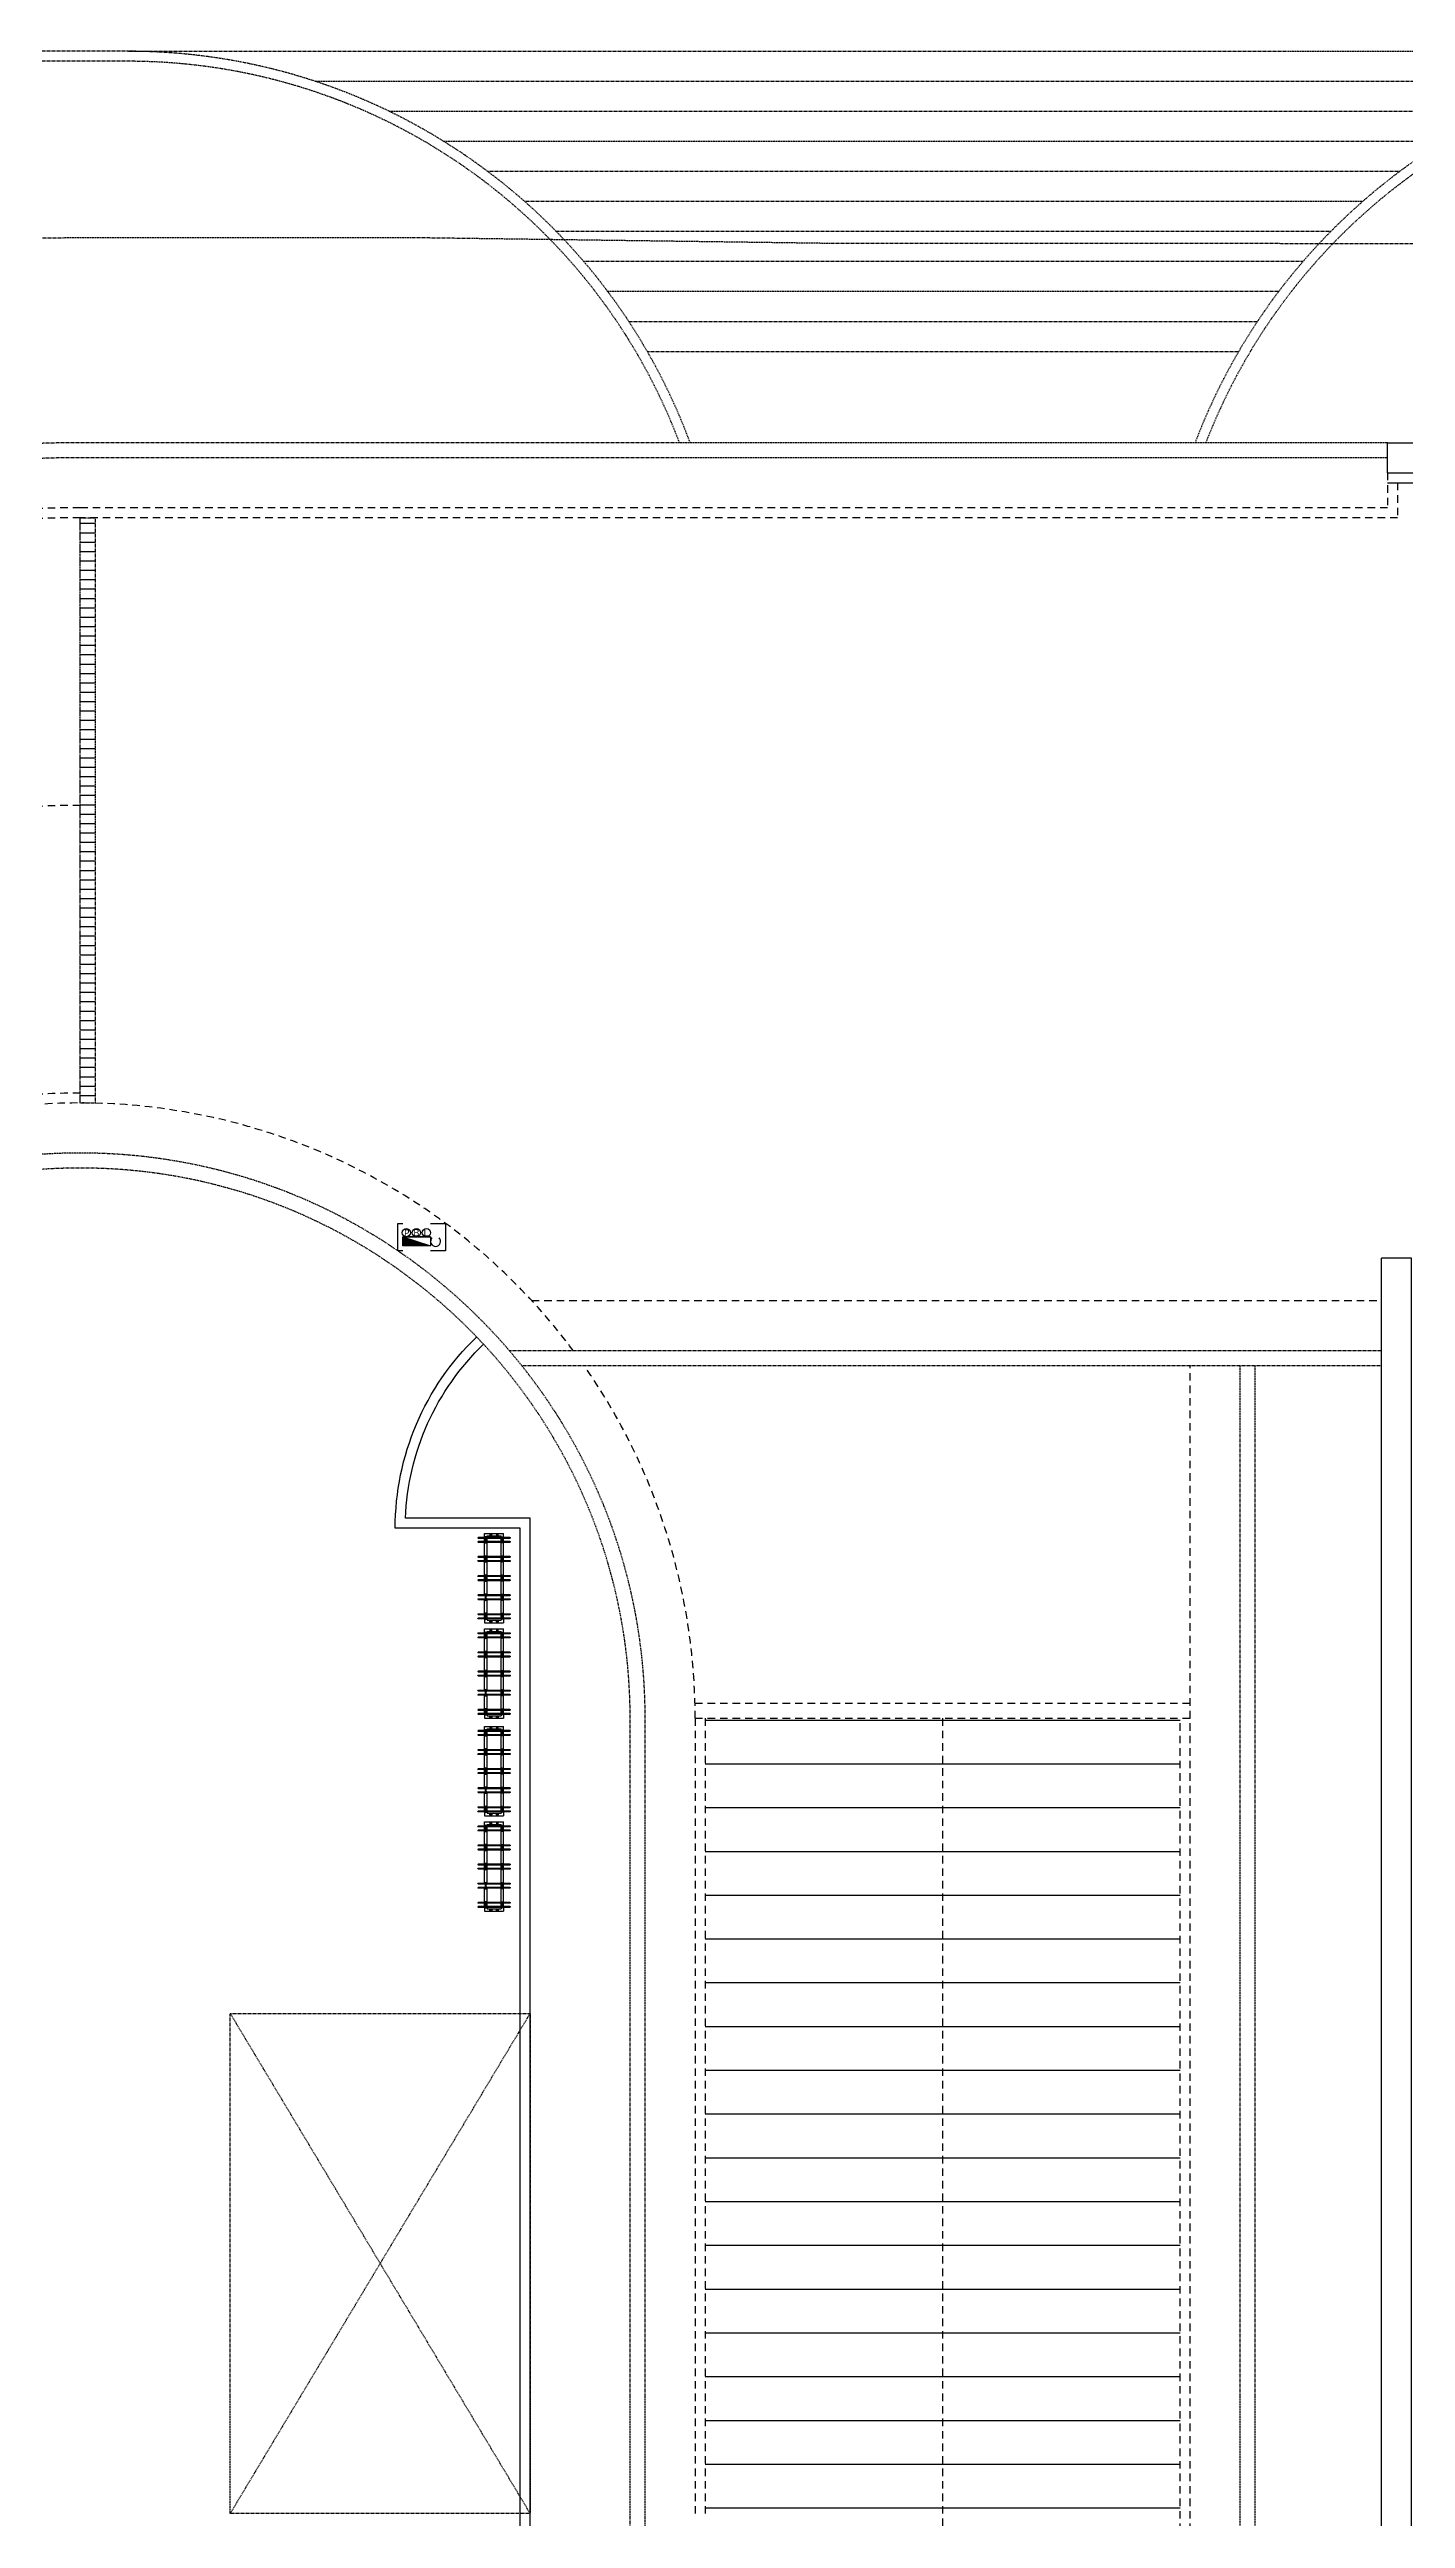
# Model space of a CAD drawing. Header units: millimetres. Extents: x 367092 to 767578, y 396038 to 811791.
# Drawn here: x 549293 to 550914, y 595602 to 598550 of the extents above; entities that cross this region are included whole.
import ezdxf
from ezdxf.enums import TextEntityAlignment as Align

# ---------------------------------------------------------------- set-up
doc = ezdxf.new("R2010")
doc.units = ezdxf.units.MM
doc.header["$LTSCALE"] = 100
doc.header["$MEASUREMENT"] = 0
for name, pattern in [('-HID', [2.5, 1.5, -1]), ('CENTER', [2, 1.25, -0.25, 0.25, -0.25]), ('HID', [2.5, 1.5, -1]), ('HIDDEN', [9.525, 6.35, -3.175]), ('HIDDEN2', [0.1875, 0.125, -0.0625])]:
    doc.linetypes.add(name, pattern=pattern)
doc.layers.get('0').update_dxf_attribs({"linetype": 'CONTINUOUS'})
for name, color, linetype in [('CEN(ST)', 1, 'CENTER'), ('ELE2', 3, 'CONTINUOUS'), ('ELE9', 9, 'CONTINUOUS'), ('ETC', 14, 'CONTINUOUS'), ('IHC', 3, 'CONTINUOUS'), ('LAND-3', 9, 'CONTINUOUS'), ('polesign', 7, 'HIDDEN2'), ('RAMP-ELE1', 3, 'CONTINUOUS'), ('RAMP-ELE2', 4, 'CONTINUOUS'), ('RAMP-ELE3', 252, 'CONTINUOUS'), ('트렌치', 9, 'CONTINUOUS')]:
    doc.layers.add(name, color=color, linetype=linetype)
doc.styles.add('MAP_맑은고딕', font='malgun_0.ttf')

# ---------------------------------------------------------------- blocks, each defined once
blk = doc.blocks.new('smdklfmdfgdfgdfg')
at = {"layer": 'LAND-3', "ltscale": 0.1}
for p, q in [((36444083, 25996), (36444083, 45946)), ((36443370, 45765), (36443370, 45842)), ((36443370, 45842), (36443750, 45842)), ((36443370, 45684), (36443370, 45743)), ((36443370, 45384), (36443370, 45661)), ((36443388, 45684), (36443388, 45743)), ((36443401, 45684), (36443401, 45743)), ((36443420, 45765), (36443420, 45792)), ((36443420, 45792), (36443700, 45792)), ((36443420, 45684), (36443420, 45743)), ((36443420, 45384), (36443420, 45661)), ((36443700, 45765), (36443700, 45792)), ((36443700, 45684), (36443700, 45743)), ((36443700, 45384), (36443700, 45661)), ((36443718, 45684), (36443718, 45743)), ((36443731, 45684), (36443731, 45743)), ((36443750, 45765), (36443750, 45842)), ((36443750, 45684), (36443750, 45743)), ((36443750, 45384), (36443750, 45661)), ((36443370, 45302), (36443370, 45361)), ((36443370, 45002), (36443370, 45279)), ((36443370, 44920), (36443370, 44979)), ((36443388, 45301), (36443388, 45361)), ((36443388, 44919), (36443388, 44979)), ((36443401, 45301), (36443401, 45361)), ((36443401, 44919), (36443401, 44979)), ((36443420, 45302), (36443420, 45361)), ((36443420, 45002), (36443420, 45279)), ((36443420, 44920), (36443420, 44979)), ((36443700, 45302), (36443700, 45361)), ((36443700, 45002), (36443700, 45279)), ((36443700, 44920), (36443700, 44979)), ((36443718, 45301), (36443718, 45361)), ((36443718, 44919), (36443718, 44979)), ((36443731, 45301), (36443731, 45361)), ((36443731, 44919), (36443731, 44979)), ((36443750, 45302), (36443750, 45361)), ((36443750, 45002), (36443750, 45279)), ((36443750, 44920), (36443750, 44979)), ((36443370, 44619), (36443370, 44897)), ((36443370, 44237), (36443370, 44515)), ((36443388, 44537), (36443388, 44597)), ((36443401, 44537), (36443401, 44597)), ((36443420, 44619), (36443420, 44897)), ((36443420, 44237), (36443420, 44515)), ((36443700, 44619), (36443700, 44897)), ((36443700, 44537), (36443700, 44597)), ((36443700, 44237), (36443700, 44515)), ((36443718, 44537), (36443718, 44597)), ((36443731, 44537), (36443731, 44597)), ((36443750, 44619), (36443750, 44897)), ((36443750, 44537), (36443750, 44597)), ((36443750, 44237), (36443750, 44515)), ((36443370, 44155), (36443370, 44215)), ((36443370, 44132), (36443370, 44055)), ((36443370, 44055), (36443750, 44055)), ((36443388, 44155), (36443388, 44215)), ((36443401, 44155), (36443401, 44215)), ((36443420, 44155), (36443420, 44215)), ((36443420, 44132), (36443420, 44105)), ((36443420, 44105), (36443700, 44105)), ((36443700, 44155), (36443700, 44215)), ((36443700, 44132), (36443700, 44105)), ((36443718, 44155), (36443718, 44215)), ((36443731, 44155), (36443731, 44215)), ((36443750, 44155), (36443750, 44215)), ((36443750, 44132), (36443750, 44055)), ((36443370, 43856), (36443370, 43932)), ((36443370, 43932), (36443750, 43932)), ((36443370, 43774), (36443370, 43833)), ((36443370, 43474), (36443370, 43752)), ((36443370, 43392), (36443370, 43452)), ((36443388, 43774), (36443388, 43833)), ((36443388, 43392), (36443388, 43452)), ((36443401, 43774), (36443401, 43833)), ((36443401, 43392), (36443401, 43452)), ((36443420, 43856), (36443420, 43882)), ((36443420, 43882), (36443700, 43882)), ((36443420, 43774), (36443420, 43833)), ((36443420, 43474), (36443420, 43752)), ((36443420, 43392), (36443420, 43452)), ((36443700, 43856), (36443700, 43882)), ((36443700, 43774), (36443700, 43833)), ((36443700, 43474), (36443700, 43752)), ((36443700, 43392), (36443700, 43452)), ((36443718, 43774), (36443718, 43833)), ((36443718, 43392), (36443718, 43452)), ((36443731, 43774), (36443731, 43833)), ((36443731, 43392), (36443731, 43452)), ((36443750, 43856), (36443750, 43932)), ((36443750, 43774), (36443750, 43833)), ((36443750, 43474), (36443750, 43752)), ((36443750, 43392), (36443750, 43452)), ((36443370, 43092), (36443370, 43370)), ((36443370, 43010), (36443370, 43070)), ((36443370, 42710), (36443370, 42987)), ((36443388, 43010), (36443388, 43070)), ((36443401, 43010), (36443401, 43070)), ((36443420, 43092), (36443420, 43370)), ((36443420, 43010), (36443420, 43070)), ((36443420, 42710), (36443420, 42987)), ((36443700, 43092), (36443700, 43370)), ((36443700, 43010), (36443700, 43070)), ((36443700, 42710), (36443700, 42987)), ((36443718, 43010), (36443718, 43070)), ((36443731, 43010), (36443731, 43070)), ((36443750, 43092), (36443750, 43370)), ((36443750, 43010), (36443750, 43070)), ((36443750, 42710), (36443750, 42987)), ((36443370, 42328), (36443370, 42605)), ((36443388, 42627), (36443388, 42687)), ((36443401, 42627), (36443401, 42687)), ((36443420, 42328), (36443420, 42605)), ((36443700, 42628), (36443700, 42687)), ((36443700, 42328), (36443700, 42605)), ((36443718, 42627), (36443718, 42687)), ((36443731, 42627), (36443731, 42687)), ((36443750, 42628), (36443750, 42687)), ((36443750, 42328), (36443750, 42605)), ((36443370, 42246), (36443370, 42305)), ((36443370, 42223), (36443370, 42146)), ((36443370, 42146), (36443750, 42146)), ((36443370, 41907), (36443370, 41984)), ((36443370, 41984), (36443750, 41984)), ((36443388, 42245), (36443388, 42305)), ((36443401, 42245), (36443401, 42305)), ((36443420, 42246), (36443420, 42305)), ((36443420, 42223), (36443420, 42196)), ((36443420, 42196), (36443700, 42196)), ((36443700, 42246), (36443700, 42305)), ((36443700, 42223), (36443700, 42196)), ((36443718, 42245), (36443718, 42305)), ((36443731, 42245), (36443731, 42305)), ((36443750, 42246), (36443750, 42305)), ((36443750, 42223), (36443750, 42146)), ((36443750, 41907), (36443750, 41984)), ((36443370, 41825), (36443370, 41884)), ((36443370, 41525), (36443370, 41803)), ((36443370, 41443), (36443370, 41503)), ((36443388, 41825), (36443388, 41884)), ((36443388, 41443), (36443388, 41503)), ((36443401, 41825), (36443401, 41884)), ((36443401, 41443), (36443401, 41503)), ((36443420, 41907), (36443420, 41934)), ((36443420, 41934), (36443700, 41934)), ((36443420, 41825), (36443420, 41884)), ((36443420, 41525), (36443420, 41803)), ((36443420, 41443), (36443420, 41503)), ((36443700, 41907), (36443700, 41934)), ((36443700, 41825), (36443700, 41884)), ((36443700, 41525), (36443700, 41803)), ((36443700, 41443), (36443700, 41503)), ((36443718, 41825), (36443718, 41884)), ((36443718, 41443), (36443718, 41503)), ((36443731, 41825), (36443731, 41884)), ((36443731, 41443), (36443731, 41503)), ((36443750, 41825), (36443750, 41884)), ((36443750, 41525), (36443750, 41803)), ((36443750, 41443), (36443750, 41503)), ((36443370, 41143), (36443370, 41421)), ((36443370, 41061), (36443370, 41121)), ((36443370, 40761), (36443370, 41038)), ((36443388, 41061), (36443388, 41121)), ((36443401, 41061), (36443401, 41121)), ((36443420, 41143), (36443420, 41421)), ((36443420, 41061), (36443420, 41121)), ((36443420, 40761), (36443420, 41038)), ((36443700, 41143), (36443700, 41421)), ((36443700, 41061), (36443700, 41121)), ((36443700, 40761), (36443700, 41038)), ((36443718, 41061), (36443718, 41121)), ((36443731, 41061), (36443731, 41121)), ((36443750, 41143), (36443750, 41421)), ((36443750, 41061), (36443750, 41121)), ((36443750, 40761), (36443750, 41038)), ((36443370, 40379), (36443370, 40656)), ((36443388, 40678), (36443388, 40738)), ((36443401, 40678), (36443401, 40738)), ((36443420, 40379), (36443420, 40656)), ((36443700, 40679), (36443700, 40738)), ((36443700, 40379), (36443700, 40656)), ((36443718, 40678), (36443718, 40738)), ((36443731, 40678), (36443731, 40738)), ((36443750, 40679), (36443750, 40738)), ((36443750, 40379), (36443750, 40656)), ((36443370, 40297), (36443370, 40356)), ((36443370, 40274), (36443370, 40197)), ((36443370, 40197), (36443750, 40197)), ((36443370, 39997), (36443370, 40074)), ((36443370, 40074), (36443750, 40074)), ((36443388, 40296), (36443388, 40356)), ((36443401, 40296), (36443401, 40356)), ((36443420, 40297), (36443420, 40356)), ((36443420, 40274), (36443420, 40247)), ((36443420, 40247), (36443700, 40247)), ((36443420, 39997), (36443420, 40024)), ((36443420, 40024), (36443700, 40024)), ((36443700, 40297), (36443700, 40356)), ((36443700, 40274), (36443700, 40247)), ((36443700, 39997), (36443700, 40024)), ((36443718, 40296), (36443718, 40356)), ((36443731, 40296), (36443731, 40356)), ((36443750, 40297), (36443750, 40356)), ((36443750, 40274), (36443750, 40197)), ((36443750, 39997), (36443750, 40074)), ((36443370, 39916), (36443370, 39975)), ((36443370, 39616), (36443370, 39893)), ((36443370, 39534), (36443370, 39593)), ((36443370, 39234), (36443370, 39511)), ((36443388, 39916), (36443388, 39975)), ((36443388, 39533), (36443388, 39593)), ((36443401, 39916), (36443401, 39975)), ((36443401, 39533), (36443401, 39593)), ((36443420, 39916), (36443420, 39975)), ((36443420, 39616), (36443420, 39893)), ((36443420, 39534), (36443420, 39593)), ((36443420, 39234), (36443420, 39511)), ((36443700, 39916), (36443700, 39975)), ((36443700, 39616), (36443700, 39893)), ((36443700, 39534), (36443700, 39593)), ((36443700, 39234), (36443700, 39511)), ((36443718, 39916), (36443718, 39975)), ((36443718, 39533), (36443718, 39593)), ((36443731, 39916), (36443731, 39975)), ((36443731, 39533), (36443731, 39593)), ((36443750, 39916), (36443750, 39975)), ((36443750, 39616), (36443750, 39893)), ((36443750, 39534), (36443750, 39593)), ((36443750, 39234), (36443750, 39511)), ((36443370, 39152), (36443370, 39211)), ((36443370, 38851), (36443370, 39129)), ((36443388, 39151), (36443388, 39211)), ((36443401, 39151), (36443401, 39211)), ((36443420, 39152), (36443420, 39211)), ((36443420, 38851), (36443420, 39129)), ((36443700, 39152), (36443700, 39211)), ((36443700, 38851), (36443700, 39129)), ((36443718, 39151), (36443718, 39211)), ((36443731, 39151), (36443731, 39211)), ((36443750, 39152), (36443750, 39211)), ((36443750, 38851), (36443750, 39129)), ((36443370, 38469), (36443370, 38747)), ((36443388, 38769), (36443388, 38829)), ((36443401, 38769), (36443401, 38829)), ((36443420, 38469), (36443420, 38747)), ((36443700, 38769), (36443700, 38829)), ((36443700, 38469), (36443700, 38747)), ((36443718, 38769), (36443718, 38829)), ((36443731, 38769), (36443731, 38829)), ((36443750, 38769), (36443750, 38829)), ((36443750, 38469), (36443750, 38747)), ((36443370, 38387), (36443370, 38447)), ((36443370, 38364), (36443370, 38288)), ((36443370, 38288), (36443750, 38288)), ((36443388, 38387), (36443388, 38447)), ((36443401, 38387), (36443401, 38447)), ((36443420, 38387), (36443420, 38447)), ((36443420, 38364), (36443420, 38338)), ((36443420, 38338), (36443700, 38338)), ((36443700, 38387), (36443700, 38447)), ((36443700, 38364), (36443700, 38338)), ((36443718, 38387), (36443718, 38447)), ((36443731, 38387), (36443731, 38447)), ((36443750, 38387), (36443750, 38447)), ((36443750, 38364), (36443750, 38288))]:
    blk.add_line(p, q, dxfattribs=at)
for points in [[(36441583, 45946, -0.204235), (36443212, 49770, -0.204235)], [(36441787, 46146, -0.193955), (36443350, 49624, -0.193955)], [(36443413, 45765, 0.259476), (36443395, 45775, 0.259476), (36443377, 45765, 1)], [(36443377, 45743, 0.179535), (36443388, 45734, 1)], [(36443388, 45693, 0.179535), (36443377, 45684, 1)], [(36443377, 45661, 0.556415), (36443413, 45661, 1)], [(36443401, 45734, 0.179535), (36443413, 45743, 0.259476)], [(36443413, 45684, 0.179535), (36443401, 45693, 0.259476)], [(36443707, 45765, -0.259476), (36443725, 45775, -0.259476), (36443743, 45765, -1)], [(36443718, 45734, -0.179535), (36443707, 45743, -0.259476)], [(36443707, 45684, -0.179535), (36443718, 45693, -0.259476)], [(36443743, 45661, -0.556415), (36443707, 45661, -1)], [(36443743, 45743, -0.179535), (36443731, 45734, -1)], [(36443731, 45693, -0.179535), (36443743, 45684, -1)], [(36443413, 45383, 0.259476), (36443395, 45393, 0.259476), (36443377, 45383, 1)], [(36443377, 45361, 0.179535), (36443388, 45352, 1)], [(36443388, 45311, 0.179535), (36443377, 45302, 1)], [(36443377, 45279, 0.556415), (36443413, 45279, 1)], [(36443413, 45001, 0.259476), (36443395, 45011, 0.259476), (36443377, 45001, 1)], [(36443377, 44979, 0.179535), (36443388, 44970, 1)], [(36443388, 44929, 0.179535), (36443377, 44920, 1)], [(36443401, 45352, 0.179535), (36443413, 45361, 0.259476)], [(36443413, 45302, 0.179535), (36443401, 45311, 0.259476)], [(36443401, 44970, 0.179535), (36443413, 44979, 0.259476)], [(36443413, 44920, 0.179535), (36443401, 44929, 0.259476)], [(36443707, 45383, -0.259476), (36443725, 45393, -0.259476), (36443743, 45383, -1)], [(36443718, 45352, -0.179535), (36443707, 45361, -0.259476)], [(36443707, 45302, -0.179535), (36443718, 45311, -0.259476)], [(36443743, 45279, -0.556415), (36443707, 45279, -1)], [(36443707, 45001, -0.259476), (36443725, 45011, -0.259476), (36443743, 45001, -1)], [(36443718, 44970, -0.179535), (36443707, 44979, -0.259476)], [(36443707, 44920, -0.179535), (36443718, 44929, -0.259476)], [(36443743, 45361, -0.179535), (36443731, 45352, -1)], [(36443731, 45311, -0.179535), (36443743, 45302, -1)], [(36443743, 44979, -0.179535), (36443731, 44970, -1)], [(36443731, 44929, -0.179535), (36443743, 44920, -1)], [(36443377, 44897, 0.556415), (36443413, 44897, 1)], [(36443413, 44618, 0.259476), (36443395, 44628, 0.259476), (36443377, 44618, 1)], [(36443377, 44596, 0.179535), (36443388, 44587, 1)], [(36443388, 44546, 0.179535), (36443377, 44537, 1)], [(36443377, 44514, 0.556415), (36443413, 44514, 1)], [(36443401, 44587, 0.179535), (36443413, 44596, 0.259476)], [(36443413, 44537, 0.179535), (36443401, 44546, 0.259476)], [(36443743, 44897, -0.556415), (36443707, 44897, -1)], [(36443707, 44618, -0.259476), (36443725, 44628, -0.259476), (36443743, 44618, -1)], [(36443718, 44587, -0.179535), (36443707, 44596, -0.259476)], [(36443707, 44537, -0.179535), (36443718, 44546, -0.259476)], [(36443743, 44514, -0.556415), (36443707, 44514, -1)], [(36443743, 44596, -0.179535), (36443731, 44587, -1)], [(36443731, 44546, -0.179535), (36443743, 44537, -1)], [(36443413, 44237, 0.259476), (36443395, 44247, 0.259476), (36443377, 44237, 1)], [(36443377, 44214, 0.179535), (36443388, 44205, 1)], [(36443388, 44164, 0.179535), (36443377, 44155, 1)], [(36443377, 44133, 0.556415), (36443413, 44133, 1)], [(36443401, 44205, 0.179535), (36443413, 44214, 0.259476)], [(36443413, 44155, 0.179535), (36443401, 44164, 0.259476)], [(36443707, 44237, -0.259476), (36443725, 44247, -0.259476), (36443743, 44237, -1)], [(36443718, 44205, -0.179535), (36443707, 44214, -0.259476)], [(36443707, 44155, -0.179535), (36443718, 44164, -0.259476)], [(36443743, 44133, -0.556415), (36443707, 44133, -1)], [(36443743, 44214, -0.179535), (36443731, 44205, -1)], [(36443731, 44164, -0.179535), (36443743, 44155, -1)], [(36443413, 43856, 0.259476), (36443395, 43866, 0.259476), (36443377, 43856, 1)], [(36443377, 43833, 0.179535), (36443388, 43824, 1)], [(36443388, 43783, 0.179535), (36443377, 43774, 1)], [(36443377, 43752, 0.556415), (36443413, 43752, 1)], [(36443413, 43474, 0.259476), (36443395, 43484, 0.259476), (36443377, 43474, 1)], [(36443377, 43451, 0.179535), (36443388, 43442, 1)], [(36443401, 43824, 0.179535), (36443413, 43833, 0.259476)], [(36443413, 43774, 0.179535), (36443401, 43783, 0.259476)], [(36443401, 43442, 0.179535), (36443413, 43451, 0.259476)], [(36443707, 43856, -0.259476), (36443725, 43866, -0.259476), (36443743, 43856, -1)], [(36443718, 43824, -0.179535), (36443707, 43833, -0.259476)], [(36443707, 43774, -0.179535), (36443718, 43783, -0.259476)], [(36443743, 43752, -0.556415), (36443707, 43752, -1)], [(36443707, 43474, -0.259476), (36443725, 43484, -0.259476), (36443743, 43474, -1)], [(36443718, 43442, -0.179535), (36443707, 43451, -0.259476)], [(36443743, 43833, -0.179535), (36443731, 43824, -1)], [(36443731, 43783, -0.179535), (36443743, 43774, -1)], [(36443743, 43451, -0.179535), (36443731, 43442, -1)], [(36443388, 43401, 0.179535), (36443377, 43392, 1)], [(36443377, 43370, 0.556415), (36443413, 43370, 1)], [(36443413, 43092, 0.259476), (36443395, 43102, 0.259476), (36443377, 43092, 1)], [(36443377, 43069, 0.179535), (36443388, 43060, 1)], [(36443388, 43019, 0.179535), (36443377, 43010, 1)], [(36443377, 42988, 0.556415), (36443413, 42988, 1)], [(36443413, 43392, 0.179535), (36443401, 43401, 0.259476)], [(36443401, 43060, 0.179535), (36443413, 43069, 0.259476)], [(36443413, 43010, 0.179535), (36443401, 43019, 0.259476)], [(36443707, 43392, -0.179535), (36443718, 43401, -0.259476)], [(36443743, 43370, -0.556415), (36443707, 43370, -1)], [(36443707, 43092, -0.259476), (36443725, 43102, -0.259476), (36443743, 43092, -1)], [(36443718, 43060, -0.179535), (36443707, 43069, -0.259476)], [(36443707, 43010, -0.179535), (36443718, 43019, -0.259476)], [(36443743, 42988, -0.556415), (36443707, 42988, -1)], [(36443731, 43401, -0.179535), (36443743, 43392, -1)], [(36443743, 43069, -0.179535), (36443731, 43060, -1)], [(36443731, 43019, -0.179535), (36443743, 43010, -1)], [(36443413, 42709, 0.259476), (36443395, 42719, 0.259476), (36443377, 42709, 1)], [(36443377, 42686, 0.179535), (36443388, 42677, 1)], [(36443388, 42636, 0.179535), (36443377, 42627, 1)], [(36443377, 42605, 0.556415), (36443413, 42605, 1)], [(36443401, 42677, 0.179535), (36443413, 42686, 0.259476)], [(36443413, 42627, 0.179535), (36443401, 42636, 0.259476)], [(36443707, 42709, -0.259476), (36443725, 42719, -0.259476), (36443743, 42709, -1)], [(36443718, 42677, -0.179535), (36443707, 42686, -0.259476)], [(36443707, 42627, -0.179535), (36443718, 42636, -0.259476)], [(36443743, 42605, -0.556415), (36443707, 42605, -1)], [(36443743, 42686, -0.179535), (36443731, 42677, -1)], [(36443731, 42636, -0.179535), (36443743, 42627, -1)], [(36443413, 42327, 0.259476), (36443395, 42337, 0.259476), (36443377, 42327, 1)], [(36443377, 42305, 0.179535), (36443388, 42296, 1)], [(36443388, 42255, 0.179535), (36443377, 42246, 1)], [(36443377, 42223, 0.556415), (36443413, 42223, 1)], [(36443401, 42296, 0.179535), (36443413, 42305, 0.259476)], [(36443413, 42246, 0.179535), (36443401, 42255, 0.259476)], [(36443707, 42327, -0.259476), (36443725, 42337, -0.259476), (36443743, 42327, -1)], [(36443718, 42296, -0.179535), (36443707, 42305, -0.259476)], [(36443707, 42246, -0.179535), (36443718, 42255, -0.259476)], [(36443743, 42223, -0.556415), (36443707, 42223, -1)], [(36443743, 42305, -0.179535), (36443731, 42296, -1)], [(36443731, 42255, -0.179535), (36443743, 42246, -1)], [(36443413, 41907, 0.259476), (36443395, 41917, 0.259476), (36443377, 41907, 1)], [(36443377, 41884, 0.179535), (36443388, 41875, 1)], [(36443388, 41834, 0.179535), (36443377, 41825, 1)], [(36443377, 41803, 0.556415), (36443413, 41803, 1)], [(36443413, 41525, 0.259476), (36443395, 41535, 0.259476), (36443377, 41525, 1)], [(36443377, 41502, 0.179535), (36443388, 41493, 1)], [(36443401, 41875, 0.179535), (36443413, 41884, 0.259476)], [(36443413, 41825, 0.179535), (36443401, 41834, 0.259476)], [(36443401, 41493, 0.179535), (36443413, 41502, 0.259476)], [(36443707, 41907, -0.259476), (36443725, 41917, -0.259476), (36443743, 41907, -1)], [(36443718, 41875, -0.179535), (36443707, 41884, -0.259476)], [(36443707, 41825, -0.179535), (36443718, 41834, -0.259476)], [(36443743, 41803, -0.556415), (36443707, 41803, -1)], [(36443707, 41525, -0.259476), (36443725, 41535, -0.259476), (36443743, 41525, -1)], [(36443718, 41493, -0.179535), (36443707, 41502, -0.259476)], [(36443743, 41884, -0.179535), (36443731, 41875, -1)], [(36443731, 41834, -0.179535), (36443743, 41825, -1)], [(36443743, 41502, -0.179535), (36443731, 41493, -1)], [(36443388, 41452, 0.179535), (36443377, 41443, 1)], [(36443377, 41421, 0.556415), (36443413, 41421, 1)], [(36443413, 41143, 0.259476), (36443395, 41153, 0.259476), (36443377, 41143, 1)], [(36443377, 41120, 0.179535), (36443388, 41111, 1)], [(36443388, 41070, 0.179535), (36443377, 41061, 1)], [(36443377, 41039, 0.556415), (36443413, 41039, 1)], [(36443413, 41443, 0.179535), (36443401, 41452, 0.259476)], [(36443401, 41111, 0.179535), (36443413, 41120, 0.259476)], [(36443413, 41061, 0.179535), (36443401, 41070, 0.259476)], [(36443707, 41443, -0.179535), (36443718, 41452, -0.259476)], [(36443743, 41421, -0.556415), (36443707, 41421, -1)], [(36443707, 41143, -0.259476), (36443725, 41153, -0.259476), (36443743, 41143, -1)], [(36443718, 41111, -0.179535), (36443707, 41120, -0.259476)], [(36443707, 41061, -0.179535), (36443718, 41070, -0.259476)], [(36443743, 41039, -0.556415), (36443707, 41039, -1)], [(36443731, 41452, -0.179535), (36443743, 41443, -1)], [(36443743, 41120, -0.179535), (36443731, 41111, -1)], [(36443731, 41070, -0.179535), (36443743, 41061, -1)], [(36443413, 40760, 0.259476), (36443395, 40770, 0.259476), (36443377, 40760, 1)], [(36443377, 40737, 0.179535), (36443388, 40728, 1)], [(36443388, 40687, 0.179535), (36443377, 40678, 1)], [(36443377, 40656, 0.556415), (36443413, 40656, 1)], [(36443401, 40728, 0.179535), (36443413, 40737, 0.259476)], [(36443413, 40678, 0.179535), (36443401, 40687, 0.259476)], [(36443707, 40760, -0.259476), (36443725, 40770, -0.259476), (36443743, 40760, -1)], [(36443718, 40728, -0.179535), (36443707, 40737, -0.259476)], [(36443707, 40678, -0.179535), (36443718, 40687, -0.259476)], [(36443743, 40656, -0.556415), (36443707, 40656, -1)], [(36443743, 40737, -0.179535), (36443731, 40728, -1)], [(36443731, 40687, -0.179535), (36443743, 40678, -1)], [(36443413, 40378, 0.259476), (36443395, 40388, 0.259476), (36443377, 40378, 1)], [(36443377, 40356, 0.179535), (36443388, 40347, 1)], [(36443388, 40306, 0.179535), (36443377, 40297, 1)], [(36443377, 40274, 0.556415), (36443413, 40274, 1)], [(36443413, 39997, 0.259476), (36443395, 40007, 0.259476), (36443377, 39997, 1)], [(36443401, 40347, 0.179535), (36443413, 40356, 0.259476)], [(36443413, 40297, 0.179535), (36443401, 40306, 0.259476)], [(36443707, 40378, -0.259476), (36443725, 40388, -0.259476), (36443743, 40378, -1)], [(36443718, 40347, -0.179535), (36443707, 40356, -0.259476)], [(36443707, 40297, -0.179535), (36443718, 40306, -0.259476)], [(36443743, 40274, -0.556415), (36443707, 40274, -1)], [(36443707, 39997, -0.259476), (36443725, 40007, -0.259476), (36443743, 39997, -1)], [(36443743, 40356, -0.179535), (36443731, 40347, -1)], [(36443731, 40306, -0.179535), (36443743, 40297, -1)], [(36443377, 39975, 0.179535), (36443388, 39966, 1)], [(36443388, 39925, 0.179535), (36443377, 39916, 1)], [(36443377, 39893, 0.556415), (36443413, 39893, 1)], [(36443413, 39615, 0.259476), (36443395, 39625, 0.259476), (36443377, 39615, 1)], [(36443377, 39593, 0.179535), (36443388, 39584, 1)], [(36443388, 39543, 0.179535), (36443377, 39534, 1)], [(36443377, 39511, 0.556415), (36443413, 39511, 1)], [(36443401, 39966, 0.179535), (36443413, 39975, 0.259476)], [(36443413, 39916, 0.179535), (36443401, 39925, 0.259476)], [(36443401, 39584, 0.179535), (36443413, 39593, 0.259476)], [(36443413, 39534, 0.179535), (36443401, 39543, 0.259476)], [(36443718, 39966, -0.179535), (36443707, 39975, -0.259476)], [(36443707, 39916, -0.179535), (36443718, 39925, -0.259476)], [(36443743, 39893, -0.556415), (36443707, 39893, -1)], [(36443707, 39615, -0.259476), (36443725, 39625, -0.259476), (36443743, 39615, -1)], [(36443718, 39584, -0.179535), (36443707, 39593, -0.259476)], [(36443707, 39534, -0.179535), (36443718, 39543, -0.259476)], [(36443743, 39511, -0.556415), (36443707, 39511, -1)], [(36443743, 39975, -0.179535), (36443731, 39966, -1)], [(36443731, 39925, -0.179535), (36443743, 39916, -1)], [(36443743, 39593, -0.179535), (36443731, 39584, -1)], [(36443731, 39543, -0.179535), (36443743, 39534, -1)], [(36443413, 39233, 0.259476), (36443395, 39243, 0.259476), (36443377, 39233, 1)], [(36443377, 39211, 0.179535), (36443388, 39202, 1)], [(36443388, 39161, 0.179535), (36443377, 39152, 1)], [(36443377, 39129, 0.556415), (36443413, 39129, 1)], [(36443401, 39202, 0.179535), (36443413, 39211, 0.259476)], [(36443413, 39152, 0.179535), (36443401, 39161, 0.259476)], [(36443707, 39233, -0.259476), (36443725, 39243, -0.259476), (36443743, 39233, -1)], [(36443718, 39202, -0.179535), (36443707, 39211, -0.259476)], [(36443707, 39152, -0.179535), (36443718, 39161, -0.259476)], [(36443743, 39129, -0.556415), (36443707, 39129, -1)], [(36443743, 39211, -0.179535), (36443731, 39202, -1)], [(36443731, 39161, -0.179535), (36443743, 39152, -1)], [(36443413, 38850, 0.259476), (36443395, 38860, 0.259476), (36443377, 38850, 1)], [(36443377, 38828, 0.179535), (36443388, 38819, 1)], [(36443388, 38778, 0.179535), (36443377, 38769, 1)], [(36443377, 38746, 0.556415), (36443413, 38746, 1)], [(36443401, 38819, 0.179535), (36443413, 38828, 0.259476)], [(36443413, 38769, 0.179535), (36443401, 38778, 0.259476)], [(36443707, 38850, -0.259476), (36443725, 38860, -0.259476), (36443743, 38850, -1)], [(36443718, 38819, -0.179535), (36443707, 38828, -0.259476)], [(36443707, 38769, -0.179535), (36443718, 38778, -0.259476)], [(36443743, 38746, -0.556415), (36443707, 38746, -1)], [(36443743, 38828, -0.179535), (36443731, 38819, -1)], [(36443731, 38778, -0.179535), (36443743, 38769, -1)], [(36443413, 38469, 0.259476), (36443395, 38479, 0.259476), (36443377, 38469, 1)], [(36443377, 38446, 0.179535), (36443388, 38437, 1)], [(36443388, 38396, 0.179535), (36443377, 38387, 1)], [(36443377, 38365, 0.556415), (36443413, 38365, 1)], [(36443401, 38437, 0.179535), (36443413, 38446, 0.259476)], [(36443413, 38387, 0.179535), (36443401, 38396, 0.259476)], [(36443707, 38469, -0.259476), (36443725, 38479, -0.259476), (36443743, 38469, -1)], [(36443718, 38437, -0.179535), (36443707, 38446, -0.259476)], [(36443707, 38387, -0.179535), (36443718, 38396, -0.259476)], [(36443743, 38365, -0.556415), (36443707, 38365, -1)], [(36443743, 38446, -0.179535), (36443731, 38437, -1)], [(36443731, 38396, -0.179535), (36443743, 38387, -1)]]:
    blk.add_lwpolyline(points, format="xyb", dxfattribs=at)
for points in [[(36444083, 45946), (36441583, 45946)], [(36444283, 46146), (36441787, 46146)], [(36444283, 25996), (36444283, 46146)]]:
    blk.add_lwpolyline(points, dxfattribs=at)
for points in [[(36443248, 45743, -1), (36443248, 45765), (36443871, 45765, -1), (36443871, 45743)], [(36443248, 45661, -1), (36443248, 45684), (36443871, 45684, -1), (36443871, 45661)], [(36443395, 45743, 1), (36443395, 45765, 1)], [(36443395, 45661, 1), (36443395, 45684, 1)], [(36443725, 45743, 1), (36443725, 45765, 1)], [(36443725, 45661, 1), (36443725, 45684, 1)], [(36443248, 45361, -1), (36443248, 45384), (36443871, 45384, -1), (36443871, 45361)], [(36443248, 45302), (36443871, 45302, -1), (36443871, 45279), (36443248, 45279, -1)], [(36443248, 45002), (36443871, 45002, -1), (36443871, 44979), (36443248, 44979, -1)], [(36443395, 45361, 1), (36443395, 45384, 1)], [(36443395, 45279, 1), (36443395, 45302, 1)], [(36443395, 44979, 1), (36443395, 45002, 1)], [(36443725, 45361, 1), (36443725, 45384, 1)], [(36443725, 45279, 1), (36443725, 45302, 1)], [(36443725, 44979, 1), (36443725, 45002, 1)], [(36443248, 44897, -1), (36443248, 44920), (36443871, 44920, -1), (36443871, 44897)], [(36443248, 44619), (36443871, 44619, -1), (36443871, 44597), (36443248, 44597, -1)], [(36443248, 44515, -1), (36443248, 44537), (36443871, 44537, -1), (36443871, 44515)], [(36443395, 44897, 1), (36443395, 44920, 1)], [(36443395, 44597, 1), (36443395, 44619, 1)], [(36443395, 44515, 1), (36443395, 44537, 1)], [(36443725, 44897, 1), (36443725, 44920, 1)], [(36443725, 44597, 1), (36443725, 44619, 1)], [(36443725, 44515, 1), (36443725, 44537, 1)], [(36443248, 44237), (36443871, 44237, -1), (36443871, 44215), (36443248, 44215, -1)], [(36443248, 44133, -1), (36443248, 44155), (36443871, 44155, -1), (36443871, 44133)], [(36443395, 44215, 1), (36443395, 44237, 1)], [(36443395, 44133, 1), (36443395, 44155, 1)], [(36443725, 44215, 1), (36443725, 44237, 1)], [(36443725, 44133, 1), (36443725, 44155, 1)], [(36443248, 43833, -1), (36443248, 43856), (36443871, 43856, -1), (36443871, 43833)], [(36443248, 43752, -1), (36443248, 43774), (36443871, 43774, -1), (36443871, 43752)], [(36443248, 43452, -1), (36443248, 43474), (36443871, 43474, -1), (36443871, 43452)], [(36443395, 43833, 1), (36443395, 43856, 1)], [(36443395, 43752, 1), (36443395, 43774, 1)], [(36443395, 43452, 1), (36443395, 43474, 1)], [(36443725, 43833, 1), (36443725, 43856, 1)], [(36443725, 43752, 1), (36443725, 43774, 1)], [(36443725, 43452, 1), (36443725, 43474, 1)], [(36443248, 43392), (36443871, 43392, -1), (36443871, 43370), (36443248, 43370, -1)], [(36443248, 43092), (36443871, 43092, -1), (36443871, 43070), (36443248, 43070, -1)], [(36443248, 42988, -1), (36443248, 43010), (36443871, 43010, -1), (36443871, 42988)], [(36443395, 43370, 1), (36443395, 43392, 1)], [(36443395, 43070, 1), (36443395, 43092, 1)], [(36443395, 42988, 1), (36443395, 43010, 1)], [(36443725, 43370, 1), (36443725, 43392, 1)], [(36443725, 43070, 1), (36443725, 43092, 1)], [(36443725, 42988, 1), (36443725, 43010, 1)], [(36443248, 42710), (36443871, 42710, -1), (36443871, 42687), (36443248, 42687, -1)], [(36443248, 42605, -1), (36443248, 42628), (36443871, 42628, -1), (36443871, 42605)], [(36443395, 42687, 1), (36443395, 42710, 1)], [(36443395, 42605, 1), (36443395, 42628, 1)], [(36443725, 42687, 1), (36443725, 42710, 1)], [(36443725, 42605, 1), (36443725, 42628, 1)], [(36443248, 42328), (36443871, 42328, -1), (36443871, 42305), (36443248, 42305, -1)], [(36443248, 42223, -1), (36443248, 42246), (36443871, 42246, -1), (36443871, 42223)], [(36443395, 42305, 1), (36443395, 42328, 1)], [(36443395, 42223, 1), (36443395, 42246, 1)], [(36443725, 42305, 1), (36443725, 42328, 1)], [(36443725, 42223, 1), (36443725, 42246, 1)], [(36443248, 41884, -1), (36443248, 41907), (36443871, 41907, -1), (36443871, 41884)], [(36443248, 41803, -1), (36443248, 41825), (36443871, 41825, -1), (36443871, 41803)], [(36443248, 41503, -1), (36443248, 41525), (36443871, 41525, -1), (36443871, 41503)], [(36443395, 41884, 1), (36443395, 41907, 1)], [(36443395, 41803, 1), (36443395, 41825, 1)], [(36443395, 41503, 1), (36443395, 41525, 1)], [(36443725, 41884, 1), (36443725, 41907, 1)], [(36443725, 41803, 1), (36443725, 41825, 1)], [(36443725, 41503, 1), (36443725, 41525, 1)], [(36443248, 41443), (36443871, 41443, -1), (36443871, 41421), (36443248, 41421, -1)], [(36443248, 41143), (36443871, 41143, -1), (36443871, 41121), (36443248, 41121, -1)], [(36443248, 41039, -1), (36443248, 41061), (36443871, 41061, -1), (36443871, 41039)], [(36443395, 41421, 1), (36443395, 41443, 1)], [(36443395, 41121, 1), (36443395, 41143, 1)], [(36443395, 41039, 1), (36443395, 41061, 1)], [(36443725, 41421, 1), (36443725, 41443, 1)], [(36443725, 41121, 1), (36443725, 41143, 1)], [(36443725, 41039, 1), (36443725, 41061, 1)], [(36443248, 40761), (36443871, 40761, -1), (36443871, 40738), (36443248, 40738, -1)], [(36443248, 40656, -1), (36443248, 40679), (36443871, 40679, -1), (36443871, 40656)], [(36443395, 40738, 1), (36443395, 40761, 1)], [(36443395, 40656, 1), (36443395, 40679, 1)], [(36443725, 40738, 1), (36443725, 40761, 1)], [(36443725, 40656, 1), (36443725, 40679, 1)], [(36443248, 40379), (36443871, 40379, -1), (36443871, 40356), (36443248, 40356, -1)], [(36443248, 40274, -1), (36443248, 40297), (36443871, 40297, -1), (36443871, 40274)], [(36443248, 39975, -1), (36443248, 39997), (36443871, 39997, -1), (36443871, 39975)], [(36443395, 40356, 1), (36443395, 40379, 1)], [(36443395, 40274, 1), (36443395, 40297, 1)], [(36443395, 39975, 1), (36443395, 39997, 1)], [(36443725, 40356, 1), (36443725, 40379, 1)], [(36443725, 40274, 1), (36443725, 40297, 1)], [(36443725, 39975, 1), (36443725, 39997, 1)], [(36443248, 39893, -1), (36443248, 39916), (36443871, 39916, -1), (36443871, 39893)], [(36443248, 39593, -1), (36443248, 39616), (36443871, 39616, -1), (36443871, 39593)], [(36443248, 39534), (36443871, 39534, -1), (36443871, 39511), (36443248, 39511, -1)], [(36443395, 39893, 1), (36443395, 39916, 1)], [(36443395, 39593, 1), (36443395, 39616, 1)], [(36443395, 39511, 1), (36443395, 39534, 1)], [(36443725, 39893, 1), (36443725, 39916, 1)], [(36443725, 39593, 1), (36443725, 39616, 1)], [(36443725, 39511, 1), (36443725, 39534, 1)], [(36443248, 39234), (36443871, 39234, -1), (36443871, 39211), (36443248, 39211, -1)], [(36443248, 39129, -1), (36443248, 39152), (36443871, 39152, -1), (36443871, 39129)], [(36443395, 39211, 1), (36443395, 39234, 1)], [(36443395, 39129, 1), (36443395, 39152, 1)], [(36443725, 39211, 1), (36443725, 39234, 1)], [(36443725, 39129, 1), (36443725, 39152, 1)], [(36443248, 38851), (36443871, 38851, -1), (36443871, 38829), (36443248, 38829, -1)], [(36443248, 38747, -1), (36443248, 38769), (36443871, 38769, -1), (36443871, 38747)], [(36443395, 38829, 1), (36443395, 38851, 1)], [(36443395, 38747, 1), (36443395, 38769, 1)], [(36443725, 38829, 1), (36443725, 38851, 1)], [(36443725, 38747, 1), (36443725, 38769, 1)], [(36443248, 38469), (36443871, 38469, -1), (36443871, 38447), (36443248, 38447, -1)], [(36443248, 38365, -1), (36443248, 38387), (36443871, 38387, -1), (36443871, 38365)], [(36443395, 38447, 1), (36443395, 38469, 1)], [(36443395, 38365, 1), (36443395, 38387, 1)], [(36443725, 38447, 1), (36443725, 38469, 1)], [(36443725, 38365, 1), (36443725, 38387, 1)]]:
    blk.add_lwpolyline(points, format="xyb", close=True, dxfattribs=at)
for points in [[(36443487, 45799), (36443503, 45799), (36443513, 45809), (36443513, 45825), (36443503, 45835), (36443487, 45835), (36443476, 45825), (36443476, 45809)], [(36443617, 45799), (36443633, 45799), (36443643, 45809), (36443643, 45825), (36443633, 45835), (36443617, 45835), (36443606, 45825), (36443606, 45809)], [(36443487, 44099), (36443503, 44099), (36443513, 44088), (36443513, 44072), (36443503, 44062), (36443487, 44062), (36443476, 44072), (36443476, 44088)], [(36443617, 44099), (36443633, 44099), (36443643, 44088), (36443643, 44072), (36443633, 44062), (36443617, 44062), (36443606, 44072), (36443606, 44088)], [(36443487, 43889), (36443503, 43889), (36443513, 43899), (36443513, 43915), (36443503, 43926), (36443487, 43926), (36443476, 43915), (36443476, 43899)], [(36443617, 43889), (36443633, 43889), (36443643, 43899), (36443643, 43915), (36443633, 43926), (36443617, 43926), (36443606, 43915), (36443606, 43899)], [(36443487, 42189), (36443503, 42189), (36443513, 42179), (36443513, 42163), (36443503, 42153), (36443487, 42153), (36443476, 42163), (36443476, 42179)], [(36443487, 41940), (36443503, 41940), (36443513, 41951), (36443513, 41967), (36443503, 41977), (36443487, 41977), (36443476, 41967), (36443476, 41951)], [(36443617, 42189), (36443633, 42189), (36443643, 42179), (36443643, 42163), (36443633, 42153), (36443617, 42153), (36443606, 42163), (36443606, 42179)], [(36443617, 41940), (36443633, 41940), (36443643, 41951), (36443643, 41967), (36443633, 41977), (36443617, 41977), (36443606, 41967), (36443606, 41951)], [(36443487, 40240), (36443503, 40240), (36443513, 40230), (36443513, 40214), (36443503, 40204), (36443487, 40204), (36443476, 40214), (36443476, 40230)], [(36443487, 40031), (36443503, 40031), (36443513, 40041), (36443513, 40057), (36443503, 40067), (36443487, 40067), (36443476, 40057), (36443476, 40041)], [(36443617, 40240), (36443633, 40240), (36443643, 40230), (36443643, 40214), (36443633, 40204), (36443617, 40204), (36443606, 40214), (36443606, 40230)], [(36443617, 40031), (36443633, 40031), (36443643, 40041), (36443643, 40057), (36443633, 40067), (36443617, 40067), (36443606, 40057), (36443606, 40041)], [(36443487, 38331), (36443503, 38331), (36443513, 38321), (36443513, 38305), (36443503, 38294), (36443487, 38294), (36443476, 38305), (36443476, 38321)], [(36443617, 38331), (36443633, 38331), (36443643, 38321), (36443643, 38305), (36443633, 38294), (36443617, 38294), (36443606, 38305), (36443606, 38321)]]:
    blk.add_lwpolyline(points, close=True, dxfattribs=at)
for centre in [(36443495, 45817), (36443625, 45817), (36443495, 44080), (36443625, 44080), (36443495, 43907), (36443625, 43907), (36443495, 42171), (36443495, 41959), (36443625, 42171), (36443625, 41959), (36443495, 40222), (36443495, 40049), (36443625, 40222), (36443625, 40049), (36443495, 38313), (36443625, 38313)]:
    blk.add_circle(centre, 8, dxfattribs=at)
blk = doc.blocks.new('소화전(H)')
at = {"layer": 'IHC'}
h = blk.add_hatch(color=3, dxfattribs=at)
h.dxf.hatch_style = 1
h.paths.add_polyline_path([(-2.78, 0), (2.78, -1.8), (2.78, 0)])
at = {"linetype": 'HIDDEN', "ltscale": 0.2}
for points in [[(-2.78, -4.44), (-5.75, -4.44), (-5.75, 1), (-2.78, 1)], [(2.78, 1), (3.78, 1), (3.78, -4.44), (2.78, -4.44)]]:
    blk.add_lwpolyline(points, dxfattribs=at)
at = {"layer": 'IHC', "color": 3}
for p, q in [((2.78, -1.8), (-2.78, 0)), ((-2.78, -1.8), (2.78, -1.8))]:
    blk.add_line(p, q, dxfattribs=at)
blk.add_lwpolyline([(2.78, -1.8), (-2.78, -1.8), (-2.78, 0), (2.78, 0)], close=True, dxfattribs=at)
for centre in [(-1.95, -2.63), (0.05, -2.63), (2.08, -2.63)]:
    blk.add_circle(centre, 0.83, dxfattribs=at)
blk.add_arc((-3.78, -0.9), 1, 313.176, 226.824, dxfattribs=at)
at = {"layer": 'IHC', "color": 2, "style": 'MAP_맑은고딕'}
for s, p in [('L', (-1.84, -2.62)), ('B', (0.06, -2.62)), ('P', (2, -2.58))]:
    blk.add_text(s, height=1.38, rotation=180, dxfattribs=at).set_placement(p, align=Align.MIDDLE_CENTER)
blk = doc.blocks.new('A$C5041cb64')
at = {"xscale": 100, "yscale": 100, "zscale": 100, "rotation": 179.9999999999999}
blk.add_blockref('소화전(H)', (-498978, 156966), dxfattribs=at)
blk = doc.blocks.new('sdafewf')
at = {"layer": 'RAMP-ELE3', "linetype": '-HID'}
h = blk.add_hatch(dxfattribs=at)
h.set_pattern_fill('ANSI31', color=253, scale=7000, angle=135)
h.set_pattern_definition([(180, (-35965825, -343274.1), (-6e-14, -875), [])])
h.paths.add_polyline_path([(58701, 92683), (58701, 108683), (49201, 108683), (49201, 92683)])
at = {"layer": '트렌치', "linetype": '-HID'}
h = blk.add_hatch(dxfattribs=at)
h.set_pattern_fill('ANSI31', color=253, scale=1500, angle=135)
h.set_pattern_definition([(180, (-208852.2, -36325599.32), (-1e-14, -187.5), [])])
h.paths.add_polyline_path([(37001, 132683), (36701, 132683), (36701, 120983, -0.003049), (36851, 120982), (37001, 120982)])
at = {"layer": 'CEN(ST)', "linetype": 'HID', "ltscale": 0.5, "const_width": 1674}
blk.add_lwpolyline([(-1565, 129106, -0.414214), (17352, 148023), (56866, 148023, -0.414214), (75783, 129106), (75783, 71994, -0.414214), (56866, 53077), (17352, 53077, -0.414214), (-1565, 71994)], format="xyb", close=True, dxfattribs=at)
at = {"layer": 'ELE2', "color": 253, "ltscale": 0.1}
for points in [[(62851, 133583), (62851, 134183), (223251, 134183)], [(62851, 133583), (223251, 133583)], [(225851, 28108), (62726, 28108), (62726, 117883)], [(225851, 28708), (63326, 28708), (63326, 117883), (62726, 117883)]]:
    blk.add_lwpolyline(points, dxfattribs=at)
at = {"layer": 'ELE9', "color": 253, "linetype": '-HID', "ltscale": 0.1}
for points in [[(37652, 142009), (70351, 142011)], [(41394, 141410), (66572, 141410)], [(42879, 140810), (65080, 140810)], [(43970, 140210), (63983, 140210)], [(44849, 139610), (63098, 139610)], [(45587, 139010), (62355, 139010)], [(46219, 138410), (61717, 138410)], [(46769, 137810), (61163, 137810)], [(47250, 137210), (60677, 137210)], [(47672, 136610), (60250, 136610)], [(48043, 136010), (59875, 136010)]]:
    blk.add_lwpolyline(points, dxfattribs=at)
at = {"layer": 'ETC', "color": 253, "linetype": '-HID', "ltscale": 0.1}
blk.add_lwpolyline([(45701, 92783), (39701, 92783), (39701, 102783), (45701, 102783)], close=True, dxfattribs=at)
for points in [[(39701, 92783), (45701, 102783)], [(39701, 102783), (45701, 92783)]]:
    blk.add_lwpolyline(points, dxfattribs=at)
at = {"layer": 'LAND-3', "color": 253, "linetype": '-HID', "ltscale": 0.1}
for points in [[(37652, 142010), (8257, 142083)], [(37652, 141810), (8257, 141883)], [(144908, 138123), (51695, 138167), (43340, 138281), (6897, 138255), (4574, 138140), (2657, 137735), (803, 137041), (-929, 136116), (-2551, 135003), (-4048, 133709), (-5406, 132252), (-6530, 130633), (-7407, 128864), (-7995, 126977), (-8299, 125039), (-8392, 123051), (-8190, 121073), (-7765, 119133), (14358, 35087)]]:
    blk.add_lwpolyline(points, dxfattribs=at)
for points in [[(37652, 142009), (37652, 142009, -0.313556), (48901, 134183)], [(37652, 141809, -0.311828), (48688, 134183, -0.311828)], [(184902, 142012), (70351, 142011, 0.31169), (59001, 134185), (59001, 134183)], [(59215, 134183, -0.309983), (70351, 141811), (184902, 141812)]]:
    blk.add_lwpolyline(points, format="xyb", dxfattribs=at)
at = {"layer": 'RAMP-ELE1', "color": 253, "linetype": '-HID', "ltscale": 0.1}
for points in [[(62851, 134183), (36701, 134183, 0.414214), (13201, 110683), (13201, 90683, 1), (60201, 90683), (60201, 115733)], [(47701, 133883), (36701, 133883, 0.414214), (13501, 110683), (13501, 90683, 1), (59901, 90683), (59901, 115733)], [(25401, 92683, 1), (48001, 92683), (48001, 108683, 1), (25401, 108683), (25401, 92683)], [(25701, 92683, 1), (47701, 92683), (47701, 108683, 1), (25701, 108683), (25701, 92683)]]:
    blk.add_lwpolyline(points, format="xyb", dxfattribs=at)
for points in [[(62851, 133883), (36701, 133883)], [(45284, 116033), (62726, 116033)], [(45533, 115733), (62726, 115733)]]:
    blk.add_lwpolyline(points, dxfattribs=at)
at = {"layer": 'RAMP-ELE2', "color": 253, "linetype": '-HID'}
for p, q in [((62851, 132883), (36701, 132883)), ((58901, 90683), (58901, 115733)), ((49001, 108683), (49001, 92683))]:
    blk.add_line(p, q, dxfattribs=at)
for points in [[(62851, 133583), (62851, 132883)], [(36701, 120983), (36701, 132683)], [(45733, 117033), (62726, 117033)], [(49001, 108983), (58901, 108983)], [(49001, 108683), (58901, 108683)]]:
    blk.add_lwpolyline(points, dxfattribs=at)
for centre, radius, start, end in [((36701, 110683), 22200, 90, 180), ((36701, 108683), 12300, 36.6954, 180), ((36701, 108683), 12300, 0, 34.9716)]:
    blk.add_arc(centre, radius, start, end, dxfattribs=at)
at = {"layer": 'RAMP-ELE3', "color": 253, "linetype": '-HID'}
blk.add_lwpolyline([(53951, 108683), (53951, 90683, -1), (19451, 90683), (19451, 109683, -0.414214), (36701, 126933)], format="xyb", dxfattribs=at)
at = {"layer": '트렌치', "color": 253, "linetype": '-HID'}
for p, q in [((49201, 108683), (49201, 92683)), ((58701, 90683), (58701, 108683))]:
    blk.add_line(p, q, dxfattribs=at)
blk.add_lwpolyline([(63051, 133383), (63051, 132683), (36701, 132683)], dxfattribs=at)
at = {"layer": '트렌치', "color": 253, "ltscale": 0.1}
blk.add_lwpolyline([(62851, 133383), (223251, 133383)], dxfattribs=at)
at = {"layer": '트렌치', "color": 253, "linetype": '-HID', "ltscale": 0.1}
blk.add_lwpolyline([(37001, 120982), (36701, 120982), (36701, 132683), (37001, 132683)], close=True, dxfattribs=at)
at = {"layer": '트렌치', "color": 253, "linetype": '-HID'}
for centre, radius in [((36701, 110683), 22000), ((36701, 108683), 12500)]:
    blk.add_arc(centre, radius, 90, 180, dxfattribs=at)
at = {"color": 253, "linetype": '-HID', "ltscale": 0.1}
blk.add_blockref('A$C5041cb64', (542409, -38838), dxfattribs=at)
at = {"color": 253, "linetype": '-HID'}
blk.add_blockref('smdklfmdfgdfgdfg', (-36398581, 66537), dxfattribs=at)

msp = doc.modelspace()

# ---------------------------------------------------------------- block references
at = {"layer": 'polesign', "xscale": 0.05973333333333333, "yscale": 0.05973333333333333, "zscale": 0.05973333333333333}
msp.add_blockref('sdafewf', (547137.7, 590065.5), dxfattribs=at)

doc.saveas('drawing.dxf')
